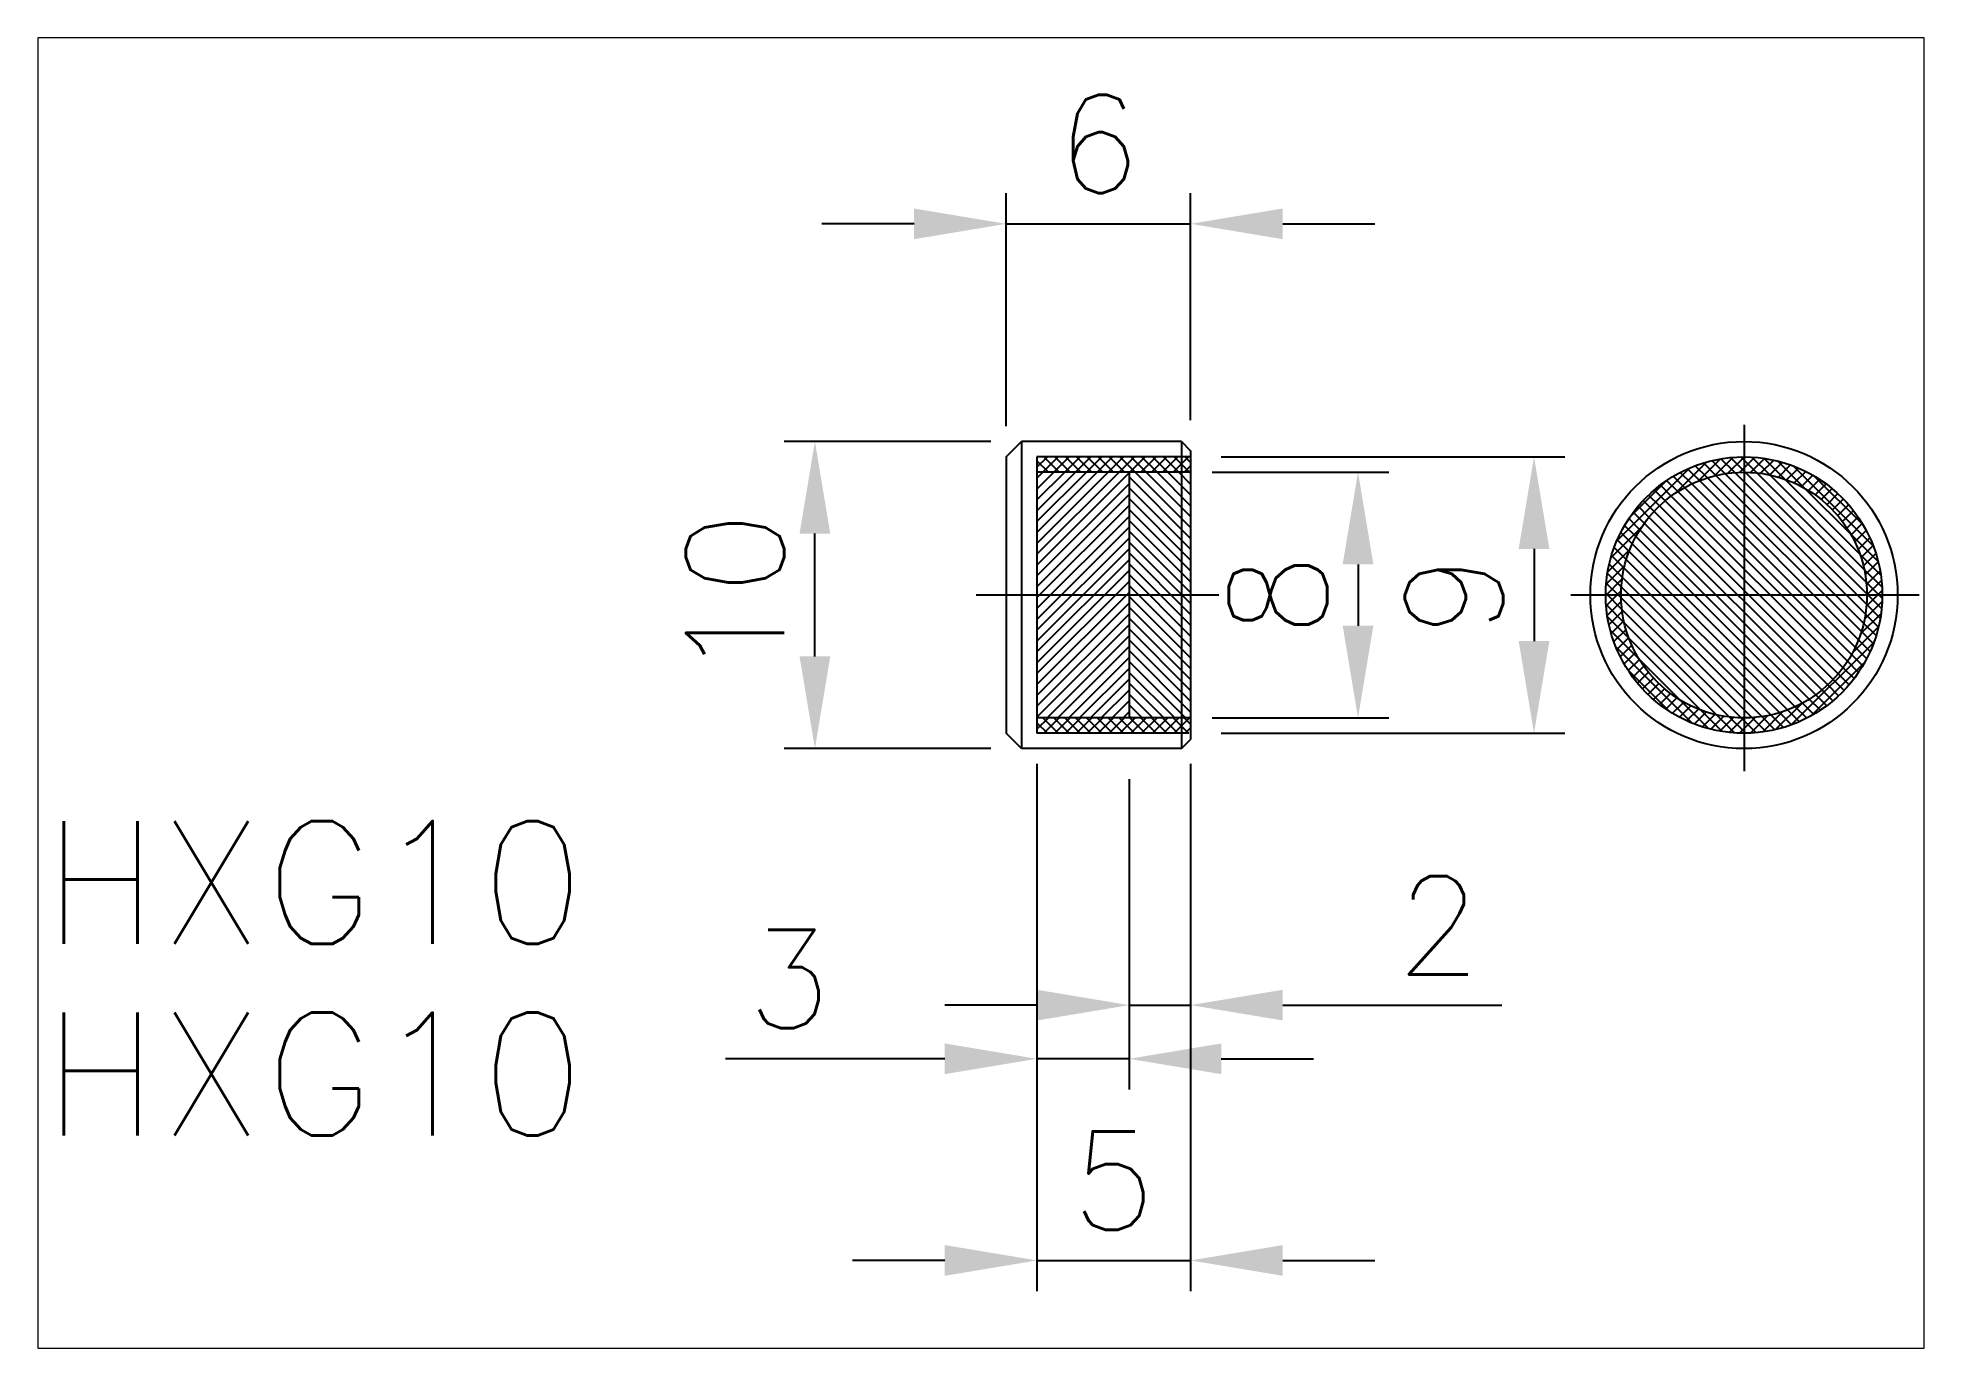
# Paper-space layout 'レイアウト1' of a CAD drawing. Extents: x 1.12 to 10.1, y 0.78 to 7.02.
# The model-space entities are those that its viewports show. They can reach past a viewport. Long polylines and large blocks are cut down to what shows.
import ezdxf

# ---------------------------------------------------------------- set-up
doc = ezdxf.new("R2010")
doc.units = 0
doc.header["$MEASUREMENT"] = 0
doc.header["$PDMODE"] = 64
doc.linetypes.add('CENTER', pattern=[17.5, 13, -1.5, 1.5, -1.5])
doc.linetypes.add('DASHED', pattern=[3.5, 2, -1.5])
doc.layers.get('0').update_dxf_attribs({"linetype": 'CONTINUOUS'})
doc.layers.get('DEFPOINTS').update_dxf_attribs({"linetype": 'CONTINUOUS'})
doc.layers.add('CENTER', color=1, linetype='CENTER')
doc.styles.get("Standard").update_dxf_attribs({"font": 'txt.shx', "bigfont": '@extfont2.shx'})
doc.dimstyles.new('MISUMI', dxfattribs={"dimtxt": 3.2, "dimasz": 3, "dimexe": 1, "dimexo": 1, "dimgap": 1, "dimtad": 1, "dimdsep": 46, "dimtxsty": 'STANDARD', "dimcen": 0, "dimadec": 0, "dimazin": 0, "dimtfac": 0.6, "dimtix": 1, "dimtmove": 2, "dimatfit": 3, "dimfxl": 1, "dimtvp": 1, "dimtolj": 1, "dimarcsym": 0})

# ---------------------------------------------------------------- blocks, each defined once
blk = doc.blocks.new('*D94')
at = {"color": 0, "linetype": 'Continuous', "lineweight": -2}
for p, q in [((125.589, 181.017), (125.589, 188.605)), ((131.589, 181.217), (131.589, 188.605)), ((122.589, 187.605), (119.589, 187.605)), ((125.589, 187.605), (131.589, 187.605)), ((134.589, 187.605), (137.589, 187.605))]:
    blk.add_line(p, q, dxfattribs=at)
at = {"color": 0, "linetype": 'Continuous'}
for points in [[(122.589, 188.105), (122.589, 187.105), (125.589, 187.605)], [(134.589, 188.105), (134.589, 187.105), (131.589, 187.605)]]:
    blk.add_solid(points, dxfattribs=at)
at = {"layer": 'DEFPOINTS', "color": 0, "linetype": 'Continuous'}
for p in [(131.589, 187.605), (125.589, 180.017), (131.589, 180.217)]:
    blk.add_point(p, dxfattribs=at)
at = {"color": 0, "linetype": 'Continuous', "insert": (128.589, 190.205), "char_height": 3.2, "attachment_point": 5}
blk.add_mtext('\\A1;6', dxfattribs=at)
blk = doc.blocks.new('*D93')
at = {"color": 0, "linetype": 'Continuous', "lineweight": -2}
for p, q in [((132.289, 179.517), (138.038, 179.517)), ((137.038, 176.517), (137.038, 174.517)), ((132.289, 171.517), (138.038, 171.517))]:
    blk.add_line(p, q, dxfattribs=at)
at = {"color": 0, "linetype": 'Continuous'}
for points in [[(136.538, 176.517), (137.538, 176.517), (137.038, 179.517)], [(136.538, 174.517), (137.538, 174.517), (137.038, 171.517)]]:
    blk.add_solid(points, dxfattribs=at)
at = {"layer": 'DEFPOINTS', "color": 0, "linetype": 'Continuous'}
for p in [(131.289, 179.517), (131.289, 171.517), (137.038, 171.517)]:
    blk.add_point(p, dxfattribs=at)
at = {"color": 0, "linetype": 'Continuous', "insert": (134.438, 175.517), "char_height": 3.2, "attachment_point": 5, "rotation": 90}
blk.add_mtext('\\A1;8', dxfattribs=at)
blk = doc.blocks.new('*D95')
at = {"color": 0, "linetype": 'Continuous', "lineweight": -2}
for p, q in [((132.589, 180.017), (143.766, 180.017)), ((142.766, 177.017), (142.766, 174.017)), ((132.589, 171.017), (143.766, 171.017))]:
    blk.add_line(p, q, dxfattribs=at)
at = {"color": 0, "linetype": 'Continuous'}
for points in [[(142.266, 177.017), (143.266, 177.017), (142.766, 180.017)], [(142.266, 174.017), (143.266, 174.017), (142.766, 171.017)]]:
    blk.add_solid(points, dxfattribs=at)
at = {"layer": 'DEFPOINTS', "color": 0, "linetype": 'Continuous'}
for p in [(131.589, 180.017), (131.589, 171.017), (142.766, 171.017)]:
    blk.add_point(p, dxfattribs=at)
at = {"color": 0, "linetype": 'Continuous', "insert": (140.166, 175.517), "char_height": 3.2, "attachment_point": 5, "rotation": 90}
blk.add_mtext('\\A1;9', dxfattribs=at)
blk = doc.blocks.new('*D92')
at = {"color": 0, "linetype": 'Continuous', "lineweight": -2}
for p, q in [((125.089, 180.517), (118.362, 180.517)), ((119.362, 173.517), (119.362, 177.517)), ((125.089, 170.517), (118.362, 170.517))]:
    blk.add_line(p, q, dxfattribs=at)
at = {"color": 0, "linetype": 'Continuous'}
for points in [[(118.862, 177.517), (119.862, 177.517), (119.362, 180.517)], [(118.862, 173.517), (119.862, 173.517), (119.362, 170.517)]]:
    blk.add_solid(points, dxfattribs=at)
at = {"layer": 'DEFPOINTS', "color": 0, "linetype": 'Continuous'}
for p in [(119.362, 180.517), (126.089, 180.517), (126.089, 170.517)]:
    blk.add_point(p, dxfattribs=at)
at = {"color": 0, "linetype": 'Continuous', "insert": (116.762, 175.517), "char_height": 3.2, "attachment_point": 5, "rotation": 90}
blk.add_mtext('\\A1;10', dxfattribs=at)
blk = doc.blocks.new('*X74')
at = {"color": 0, "linetype": 'Continuous'}
for p, q in [((148.12, 179.233), (148.839, 179.952)), ((148.641, 179.4), (149.244, 180.003)), ((149.299, 179.505), (148.851, 179.954)), ((149.077, 179.482), (149.611, 180.017)), ((149.642, 179.517), (149.163, 179.996)), ((149.462, 179.514), (149.951, 180.003)), ((150.017, 179.495), (149.496, 180.016)), ((149.813, 179.511), (150.268, 179.967)), ((150.437, 179.428), (149.856, 180.01)), ((150.136, 179.481), (150.567, 179.912)), ((150.929, 179.289), (150.249, 179.97)), ((145.46, 177.279), (147.837, 179.657)), ((147.665, 179.018), (147.299, 179.384)), ((147.374, 178.84), (148.383, 179.849)), ((147.9, 179.137), (147.526, 179.511)), ((148.147, 179.244), (147.765, 179.626)), ((148.409, 179.335), (148.015, 179.729)), ((148.686, 179.411), (148.279, 179.819)), ((148.982, 179.469), (148.557, 179.894)), ((150.437, 179.428), (150.849, 179.84)), ((151.58, 178.992), (150.689, 179.883)), ((150.719, 179.357), (151.116, 179.754)), ((150.985, 179.269), (151.37, 179.654)), ((153.804, 177.122), (151.205, 179.721)), ((151.236, 179.167), (151.612, 179.542)), ((151.474, 179.051), (151.842, 179.419)), ((153.475, 177.804), (151.887, 179.392)), ((145.89, 178.063), (147.054, 179.227)), ((146.849, 178.42), (146.495, 178.774)), ((147.036, 178.587), (146.681, 178.942)), ((147.234, 178.742), (146.877, 179.099)), ((147.444, 178.886), (147.083, 179.247)), ((151.699, 178.922), (152.061, 179.284)), ((151.911, 178.781), (152.269, 179.14)), ((152.113, 178.629), (152.468, 178.985)), ((152.303, 178.466), (152.657, 178.82)), ((146.354, 177.854), (145.996, 178.212)), ((146.508, 178.054), (146.153, 178.409)), ((146.673, 178.243), (146.319, 178.597)), ((152.482, 178.291), (152.835, 178.645)), ((152.65, 178.105), (153.004, 178.46)), ((152.806, 177.909), (153.163, 178.265)), ((152.952, 177.7), (153.312, 178.061)), ((145.268, 176.734), (146.277, 177.743)), ((145.964, 177.184), (145.59, 177.558)), ((146.082, 177.42), (145.715, 177.787)), ((146.212, 177.643), (145.85, 178.005)), ((153.966, 176.606), (153.076, 177.497)), ((153.085, 177.48), (153.451, 177.846)), ((153.206, 177.248), (153.578, 177.62)), ((145.165, 176.278), (145.884, 176.997)), ((145.77, 176.671), (145.375, 177.066)), ((145.86, 176.935), (145.476, 177.318)), ((153.314, 177.002), (153.695, 177.383)), ((154.053, 176.166), (153.373, 176.846)), ((153.408, 176.742), (153.799, 177.134)), ((153.486, 176.467), (153.891, 176.872)), ((145.114, 175.873), (145.717, 176.476)), ((145.608, 175.772), (145.156, 176.224)), ((145.642, 176.092), (145.213, 176.52)), ((145.697, 176.39), (145.287, 176.8)), ((154.093, 175.773), (153.512, 176.354)), ((153.546, 176.173), (153.969, 176.596)), ((153.585, 175.859), (154.031, 176.304)), ((145.1, 175.506), (145.634, 176.04)), ((145.114, 175.166), (145.602, 175.654)), ((145.601, 175.425), (145.117, 175.909)), ((154.099, 175.413), (153.578, 175.933)), ((153.583, 175.15), (154.098, 175.664)), ((153.6, 175.52), (154.075, 175.995)), ((145.628, 175.045), (145.1, 175.573)), ((145.703, 174.617), (145.111, 175.209)), ((145.15, 174.848), (145.606, 175.304)), ((153.523, 174.736), (154.095, 175.308)), ((154.037, 174.767), (153.589, 175.216)), ((154.079, 175.079), (153.6, 175.558)), ((145.856, 174.11), (145.156, 174.81)), ((145.205, 174.55), (145.636, 174.981)), ((145.277, 174.268), (145.689, 174.68)), ((145.363, 174.001), (145.76, 174.398)), ((153.131, 173.637), (153.981, 174.487)), ((153.396, 174.256), (154.06, 174.92)), ((153.902, 174.196), (153.494, 174.603)), ((153.977, 174.474), (153.552, 174.899)), ((146.196, 173.416), (145.251, 174.361)), ((147.914, 171.345), (145.428, 173.831)), ((145.463, 173.747), (145.848, 174.132)), ((145.575, 173.505), (145.95, 173.881)), ((151.134, 171.286), (153.831, 173.983)), ((153.594, 173.443), (153.221, 173.816)), ((153.709, 173.682), (153.327, 174.064)), ((153.812, 173.932), (153.419, 174.325)), ((145.698, 173.275), (146.066, 173.643)), ((145.832, 173.056), (146.195, 173.418)), ((145.977, 172.847), (146.335, 173.205)), ((151.782, 171.581), (153.535, 173.334)), ((153.183, 172.794), (152.825, 173.151)), ((153.33, 173), (152.969, 173.361)), ((153.467, 173.216), (153.101, 173.582)), ((147.186, 171.719), (145.802, 173.103)), ((146.132, 172.649), (146.488, 173.004)), ((146.297, 172.46), (146.651, 172.814)), ((146.472, 172.282), (146.826, 172.635)), ((152.68, 172.236), (152.326, 172.59)), ((152.857, 172.412), (152.504, 172.766)), ((153.025, 172.598), (152.67, 172.953)), ((146.657, 172.113), (147.011, 172.467)), ((146.851, 171.954), (147.208, 172.311)), ((147.056, 171.805), (147.417, 172.165)), ((147.271, 171.666), (147.637, 172.032)), ((148.445, 171.168), (147.5, 172.113)), ((150.63, 171.136), (151.48, 171.986)), ((151.87, 171.631), (151.503, 171.998)), ((152.088, 171.767), (151.726, 172.129)), ((152.295, 171.913), (151.938, 172.271)), ((152.492, 172.07), (152.137, 172.425)), ((147.497, 171.539), (147.869, 171.911)), ((147.734, 171.422), (148.115, 171.803)), ((147.983, 171.317), (148.375, 171.709)), ((148.893, 171.073), (148.194, 171.772)), ((148.245, 171.226), (148.65, 171.631)), ((148.521, 171.148), (148.944, 171.571)), ((149.292, 171.027), (148.7, 171.619)), ((148.812, 171.086), (149.258, 171.532)), ((149.122, 171.042), (149.597, 171.517)), ((149.656, 171.017), (149.128, 171.545)), ((149.452, 171.019), (149.967, 171.534)), ((149.993, 171.034), (149.509, 171.518)), ((149.808, 171.022), (150.38, 171.594)), ((150.307, 171.073), (149.855, 171.525)), ((150.603, 171.13), (150.175, 171.558)), ((150.197, 171.057), (150.861, 171.721)), ((150.883, 171.204), (150.474, 171.613)), ((151.149, 171.292), (150.754, 171.687)), ((151.401, 171.393), (151.018, 171.776)), ((151.641, 171.506), (151.267, 171.881))]:
    blk.add_line(p, q, dxfattribs=at)
blk = doc.blocks.new('*X75')
at = {"color": 0, "linetype": 'Continuous'}
for p, q in [((153.419, 174.325), (148.409, 179.335)), ((153.494, 174.603), (148.686, 179.411)), ((153.552, 174.899), (148.982, 179.469)), ((153.589, 175.216), (149.299, 179.505)), ((153.6, 175.558), (149.642, 179.517)), ((153.578, 175.933), (150.017, 179.495)), ((153.512, 176.354), (150.437, 179.428)), ((153.373, 176.846), (150.929, 179.289)), ((152.825, 173.151), (147.234, 178.742)), ((152.969, 173.361), (147.444, 178.886)), ((153.101, 173.582), (147.665, 179.018)), ((153.221, 173.816), (147.9, 179.137)), ((153.327, 174.064), (148.147, 179.244)), ((153.076, 177.497), (151.58, 178.992)), ((152.326, 172.59), (146.673, 178.243)), ((152.504, 172.766), (146.849, 178.42)), ((152.67, 172.953), (147.036, 178.587)), ((151.726, 172.129), (146.212, 177.643)), ((151.938, 172.271), (146.354, 177.854)), ((152.137, 172.425), (146.508, 178.054)), ((151.018, 171.776), (145.86, 176.935)), ((151.267, 171.881), (145.964, 177.184)), ((151.503, 171.998), (146.082, 177.42)), ((150.474, 171.613), (145.697, 176.39)), ((150.754, 171.687), (145.77, 176.671)), ((149.855, 171.525), (145.608, 175.772)), ((150.175, 171.558), (145.642, 176.092)), ((149.509, 171.518), (145.601, 175.425)), ((149.128, 171.545), (145.628, 175.045)), ((148.7, 171.619), (145.703, 174.617)), ((148.194, 171.772), (145.856, 174.11)), ((147.5, 172.113), (146.196, 173.416))]:
    blk.add_line(p, q, dxfattribs=at)
blk = doc.blocks.new('*D91')
at = {"color": 0, "linetype": 'Continuous', "lineweight": -2}
for p, q in [((129.589, 169.517), (129.589, 161.163)), ((131.589, 170.017), (131.589, 161.163)), ((126.589, 162.163), (123.589, 162.163)), ((129.589, 162.163), (131.589, 162.163)), ((134.589, 162.163), (141.723, 162.163))]:
    blk.add_line(p, q, dxfattribs=at)
at = {"color": 0, "linetype": 'Continuous'}
for points in [[(126.589, 162.663), (126.589, 161.663), (129.589, 162.163)], [(134.589, 162.663), (134.589, 161.663), (131.589, 162.163)]]:
    blk.add_solid(points, dxfattribs=at)
at = {"layer": 'DEFPOINTS', "color": 0, "linetype": 'Continuous'}
for p in [(131.589, 171.017), (129.589, 170.517), (129.589, 162.163)]:
    blk.add_point(p, dxfattribs=at)
at = {"color": 0, "linetype": 'Continuous', "insert": (139.656, 164.763), "char_height": 3.2, "attachment_point": 5}
blk.add_mtext('\\A1;2', dxfattribs=at)
blk = doc.blocks.new('*D90')
at = {"color": 0, "linetype": 'Continuous', "lineweight": -2}
for p, q in [((126.589, 170.017), (126.589, 159.415)), ((129.589, 169.517), (129.589, 159.415)), ((123.589, 160.415), (116.456, 160.415)), ((129.589, 160.415), (126.589, 160.415)), ((132.589, 160.415), (135.589, 160.415))]:
    blk.add_line(p, q, dxfattribs=at)
at = {"color": 0, "linetype": 'Continuous'}
for points in [[(123.589, 160.915), (123.589, 159.915), (126.589, 160.415)], [(132.589, 160.915), (132.589, 159.915), (129.589, 160.415)]]:
    blk.add_solid(points, dxfattribs=at)
at = {"layer": 'DEFPOINTS', "color": 0, "linetype": 'Continuous'}
for p in [(126.589, 171.017), (129.589, 170.517), (129.589, 160.415)]:
    blk.add_point(p, dxfattribs=at)
at = {"color": 0, "linetype": 'Continuous', "insert": (118.523, 163.015), "char_height": 3.2, "attachment_point": 5}
blk.add_mtext('\\A1;3', dxfattribs=at)
blk = doc.blocks.new('*D89')
at = {"color": 0, "linetype": 'Continuous', "lineweight": -2}
for p, q in [((126.589, 170.017), (126.589, 152.849)), ((131.589, 170.017), (131.589, 152.849)), ((123.589, 153.849), (120.589, 153.849)), ((126.589, 153.849), (131.589, 153.849)), ((134.589, 153.849), (137.589, 153.849))]:
    blk.add_line(p, q, dxfattribs=at)
at = {"color": 0, "linetype": 'Continuous'}
for points in [[(123.589, 154.349), (123.589, 153.349), (126.589, 153.849)], [(134.589, 154.349), (134.589, 153.349), (131.589, 153.849)]]:
    blk.add_solid(points, dxfattribs=at)
at = {"layer": 'DEFPOINTS', "color": 0, "linetype": 'Continuous'}
for p in [(126.589, 171.017), (131.589, 171.017), (131.589, 153.849)]:
    blk.add_point(p, dxfattribs=at)
at = {"color": 0, "linetype": 'Continuous', "insert": (129.089, 156.449), "char_height": 3.2, "attachment_point": 5}
blk.add_mtext('\\A1;5', dxfattribs=at)
blk = doc.blocks.new('*X76')
at = {"color": 0, "linetype": 'Continuous'}
for p, q in [((126.289, 176.847), (128.959, 179.517)), ((126.289, 177.201), (128.605, 179.517)), ((126.289, 177.555), (128.252, 179.517)), ((126.289, 177.908), (127.898, 179.517)), ((126.289, 178.262), (127.544, 179.517)), ((126.289, 178.615), (127.191, 179.517)), ((126.289, 178.969), (126.837, 179.517)), ((126.289, 179.322), (126.484, 179.517)), ((126.289, 176.494), (129.289, 179.494)), ((126.289, 176.14), (129.289, 179.14)), ((126.289, 175.787), (129.289, 178.787)), ((126.289, 175.433), (129.289, 178.433)), ((126.289, 175.08), (129.289, 178.08)), ((126.289, 174.726), (129.289, 177.726)), ((126.289, 174.373), (129.289, 177.373)), ((126.289, 174.019), (129.289, 177.019)), ((126.289, 173.665), (129.289, 176.665)), ((126.289, 173.312), (129.289, 176.312)), ((126.289, 172.958), (129.289, 175.958)), ((126.289, 172.605), (129.289, 175.605)), ((126.289, 172.251), (129.289, 175.251)), ((126.289, 171.898), (129.289, 174.898)), ((126.289, 171.544), (129.289, 174.544)), ((126.616, 171.517), (129.289, 174.191)), ((126.969, 171.517), (129.289, 173.837)), ((127.323, 171.517), (129.289, 173.483)), ((127.676, 171.517), (129.289, 173.13)), ((128.03, 171.517), (129.289, 172.776)), ((128.383, 171.517), (129.289, 172.423)), ((128.737, 171.517), (129.289, 172.069)), ((129.09, 171.517), (129.289, 171.716))]:
    blk.add_line(p, q, dxfattribs=at)
blk = doc.blocks.new('*X77')
at = {"color": 0, "linetype": 'Continuous'}
for p, q in [((131.289, 177.363), (129.289, 179.363)), ((131.289, 177.716), (129.489, 179.517)), ((131.289, 178.07), (129.842, 179.517)), ((131.289, 178.424), (130.196, 179.517)), ((131.289, 178.777), (130.55, 179.517)), ((131.289, 179.131), (130.903, 179.517)), ((131.289, 179.484), (131.257, 179.517)), ((131.289, 177.009), (129.289, 179.009)), ((131.289, 176.656), (129.289, 178.656)), ((131.289, 176.302), (129.289, 178.302)), ((131.289, 175.949), (129.289, 177.949)), ((131.289, 175.595), (129.289, 177.595)), ((131.289, 175.242), (129.289, 177.242)), ((131.289, 174.888), (129.289, 176.888)), ((131.289, 174.534), (129.289, 176.534)), ((131.289, 174.181), (129.289, 176.181)), ((131.289, 173.827), (129.289, 175.827)), ((131.289, 173.474), (129.289, 175.474)), ((131.289, 173.12), (129.289, 175.12)), ((131.289, 172.767), (129.289, 174.767)), ((131.289, 172.413), (129.289, 174.413)), ((131.289, 172.06), (129.289, 174.06)), ((131.289, 171.706), (129.289, 173.706)), ((131.125, 171.517), (129.289, 173.352)), ((130.771, 171.517), (129.289, 172.999)), ((130.418, 171.517), (129.289, 172.645)), ((130.064, 171.517), (129.289, 172.292)), ((129.711, 171.517), (129.289, 171.938)), ((129.357, 171.517), (129.289, 171.585))]:
    blk.add_line(p, q, dxfattribs=at)
blk = doc.blocks.new('*X87')
at = {"color": 0, "linetype": 'Continuous'}
for p, q in [((126.589, 179.676), (126.93, 180.017)), ((126.784, 179.517), (127.284, 180.017)), ((127.314, 179.517), (126.814, 180.017)), ((127.137, 179.517), (127.637, 180.017)), ((127.668, 179.517), (127.168, 180.017)), ((127.491, 179.517), (127.991, 180.017)), ((128.021, 179.517), (127.521, 180.017)), ((127.844, 179.517), (128.344, 180.017)), ((128.375, 179.517), (127.875, 180.017)), ((128.198, 179.517), (128.698, 180.017)), ((128.728, 179.517), (128.228, 180.017)), ((128.552, 179.517), (129.052, 180.017)), ((129.082, 179.517), (128.582, 180.017)), ((128.905, 179.517), (129.405, 180.017)), ((129.435, 179.517), (128.935, 180.017)), ((129.259, 179.517), (129.759, 180.017)), ((129.789, 179.517), (129.289, 180.017)), ((129.612, 179.517), (130.112, 180.017)), ((130.142, 179.517), (129.642, 180.017)), ((129.966, 179.517), (130.466, 180.017)), ((130.496, 179.517), (129.996, 180.017)), ((130.319, 179.517), (130.819, 180.017)), ((130.85, 179.517), (130.35, 180.017)), ((130.673, 179.517), (131.173, 180.017)), ((131.203, 179.517), (130.703, 180.017)), ((131.026, 179.517), (131.526, 180.017)), ((131.557, 179.517), (131.057, 180.017)), ((131.589, 179.838), (131.41, 180.017)), ((126.96, 179.517), (126.589, 179.888)), ((126.607, 179.517), (126.589, 179.534)), ((131.38, 179.517), (131.589, 179.726))]:
    blk.add_line(p, q, dxfattribs=at)
blk = doc.blocks.new('*X88')
at = {"color": 0, "linetype": 'Continuous'}
for p, q in [((126.607, 171.517), (126.589, 171.499)), ((126.96, 171.517), (126.589, 171.146)), ((126.589, 171.358), (126.93, 171.017)), ((126.784, 171.517), (127.284, 171.017)), ((127.314, 171.517), (126.814, 171.017)), ((127.137, 171.517), (127.637, 171.017)), ((127.668, 171.517), (127.168, 171.017)), ((127.491, 171.517), (127.991, 171.017)), ((128.021, 171.517), (127.521, 171.017)), ((127.844, 171.517), (128.344, 171.017)), ((128.375, 171.517), (127.875, 171.017)), ((128.198, 171.517), (128.698, 171.017)), ((128.728, 171.517), (128.228, 171.017)), ((128.552, 171.517), (129.052, 171.017)), ((129.082, 171.517), (128.582, 171.017)), ((128.905, 171.517), (129.405, 171.017)), ((129.435, 171.517), (128.935, 171.017)), ((129.259, 171.517), (129.759, 171.017)), ((129.789, 171.517), (129.289, 171.017)), ((129.612, 171.517), (130.112, 171.017)), ((130.142, 171.517), (129.642, 171.017)), ((129.966, 171.517), (130.466, 171.017)), ((130.496, 171.517), (129.996, 171.017)), ((130.319, 171.517), (130.819, 171.017)), ((130.85, 171.517), (130.35, 171.017)), ((130.673, 171.517), (131.173, 171.017)), ((131.203, 171.517), (130.703, 171.017)), ((131.026, 171.517), (131.526, 171.017)), ((131.557, 171.517), (131.057, 171.017)), ((131.38, 171.517), (131.589, 171.308)), ((131.589, 171.196), (131.41, 171.017))]:
    blk.add_line(p, q, dxfattribs=at)

msp = doc.modelspace()

# ---------------------------------------------------------------- linework, layer by layer
at = {"color": 7, "linetype": 'Continuous'}
for p, q in [((125.58927, 180.01682), (126.08927, 180.51682)), ((131.28927, 180.51682), (126.08927, 180.51682)), ((126.08927, 180.51682), (126.08927, 170.51682)), ((131.28927, 180.51682), (131.58927, 180.21682)), ((131.28927, 180.51682), (131.28927, 170.51682)), ((125.58927, 180.01682), (125.58927, 171.01682)), ((131.58927, 180.21682), (131.58927, 170.81682)), ((126.08927, 170.51682), (125.58927, 171.01682)), ((131.28927, 170.51682), (131.58927, 170.81682)), ((131.28927, 170.51682), (126.08927, 170.51682))]:
    msp.add_line(p, q, dxfattribs=at)
at = {"color": 3, "linetype": 'DASHED'}
for p, q in [((126.58927, 180.01682), (126.58927, 171.01682)), ((131.58927, 180.01682), (126.58927, 180.01682)), ((129.58927, 179.51682), (126.58927, 179.51682)), ((129.58927, 179.51682), (129.58927, 171.51682)), ((131.58927, 179.51682), (129.58927, 179.51682)), ((129.58927, 171.51682), (126.58927, 171.51682)), ((131.58927, 171.51682), (129.58927, 171.51682)), ((131.52645, 171.01682), (126.58927, 171.01682))]:
    msp.add_line(p, q, dxfattribs=at)
at = {"color": 7, "linetype": 'Continuous'}
for radius in [5, 4.5, 4]:
    msp.add_circle((149.60007, 175.51682), radius, dxfattribs=at)
at = {"layer": 'CENTER', "color": 1, "linetype": 'CENTER'}
for p, q in [((149.60007, 181.05907), (149.60007, 169.77901)), ((132.50448, 175.51682), (124.6111, 175.51682)), ((155.30356, 175.51682), (143.96286, 175.51682))]:
    msp.add_line(p, q, dxfattribs=at)

# ---------------------------------------------------------------- block references
at = {"color": 3, "linetype": 'Continuous'}
for name, p in [('*X87', (0, 0)), ('*X74', (0, 0)), ('*X76', (0.3, 0)), ('*X77', (0.3, 0)), ('*X75', (0, 0)), ('*X88', (0, 0))]:
    msp.add_blockref(name, p, dxfattribs=at)

# ---------------------------------------------------------------- texts
at = {"color": 7, "linetype": 'Continuous'}
for p in [(94.23048, 164.15383), (94.23048, 157.92275)]:
    msp.add_text('HXG10', height=4, dxfattribs=at).set_placement(p)

# ---------------------------------------------------------------- dimensions: what is measured, and where the dimension line sits
for base, p1, p2, picture, middle in [((131.58927, 187.60533), (125.58927, 180.01682), (131.58927, 180.21682), '*D94', (128.58927, 190.20533)), ((131.58927, 153.84937), (126.58927, 171.01682), (131.58927, 171.01682), '*D89', (129.08927, 156.44937))]:
    dim = msp.add_linear_dim(base=base, p1=p1, p2=p2, dimstyle='MISUMI', override={"dimdec": 4, "dimtdec": 4, "dimtmove": 0, "dimtzin": 0}, dxfattribs=at)
    dim.commit()
    dim.dimension.update_dxf_attribs({"geometry": picture, "text_midpoint": middle})
for base, p1, p2, picture, middle in [((119.36224, 180.51682), (126.08927, 170.51682), (126.08927, 180.51682), '*D92', (116.76224, 175.51682)), ((142.76628, 171.01682), (131.58927, 180.01682), (131.58927, 171.01682), '*D95', (140.16628, 175.51682)), ((137.03775, 171.51682), (131.28927, 179.51682), (131.28927, 171.51682), '*D93', (134.43775, 175.51682))]:
    dim = msp.add_linear_dim(base=base, p1=p1, p2=p2, angle=90, dimstyle='MISUMI', override={"dimdec": 4, "dimtdec": 4, "dimtmove": 0, "dimtzin": 0}, dxfattribs=at)
    dim.commit()
    dim.dimension.update_dxf_attribs({"geometry": picture, "text_midpoint": middle})
for base, p1, picture, middle in [((129.58927, 160.41477), (126.58927, 171.01682), '*D90', (118.5226, 160.41477)), ((129.58927, 162.16308), (131.58927, 171.01682), '*D91', (139.65593, 162.16308))]:
    dim = msp.add_linear_dim(base=base, p1=p1, p2=(129.58927, 170.51682), dimstyle='MISUMI', override={"dimdec": 4, "dimtdec": 4, "dimtmove": 0, "dimtzin": 0}, dxfattribs=at)
    dim.commit()
    dim.dimension.update_dxf_attribs({"geometry": picture, "text_midpoint": middle, "dimtype": 160})

psp = doc.layouts.new('レイアウト1')

# ---------------------------------------------------------------- viewports
at = {"layer": 'DEFPOINTS', "color": 7, "linetype": 'Continuous', "view_target_point": (148.5, 105)}
psp.add_viewport(center=(5.6137, 3.9021), size=(8.982, 6.243333), view_center_point=(-23.73298, 67.32735), view_height=42.6783334, dxfattribs=at)

doc.saveas('drawing.dxf')
